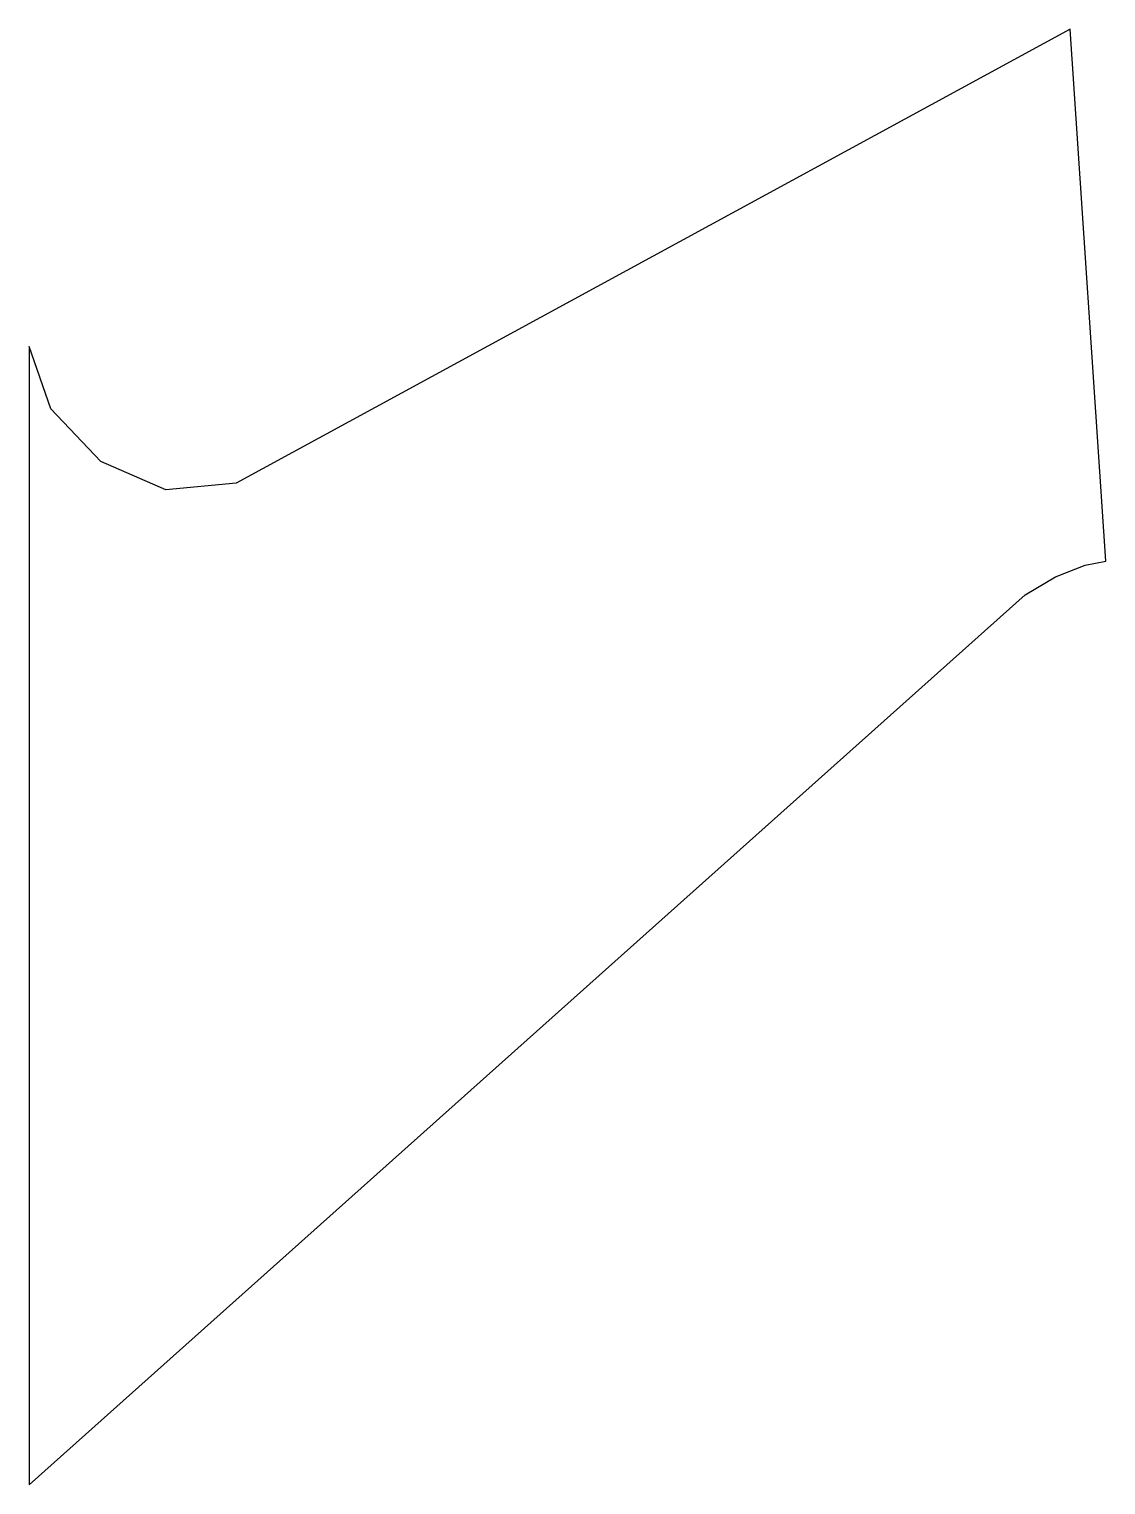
# Model space of a CAD drawing. Extents: x 10.4 to 24.4, y 16.2 to 35.1.
import ezdxf

# ---------------------------------------------------------------- set-up
doc = ezdxf.new("R2010")
doc.units = 0
doc.layers.add('cutout1', color=7, linetype='CONTINUOUS')

msp = doc.modelspace()

# ---------------------------------------------------------------- linework, layer by layer
at = {"layer": 'cutout1', "color": 5}
msp.add_lwpolyline([(23.930322, 35.129162), (13.07052, 29.215817), (12.157398, 29.126943), (11.308354, 29.494873), (10.660848, 30.184245), (10.376628, 30.992468), (10.376628, 16.163921), (23.347412, 27.759577), (23.741187, 27.991616), (24.129277, 28.14354), (24.39696, 28.198838)], close=True, dxfattribs=at)

doc.saveas('drawing.dxf')
